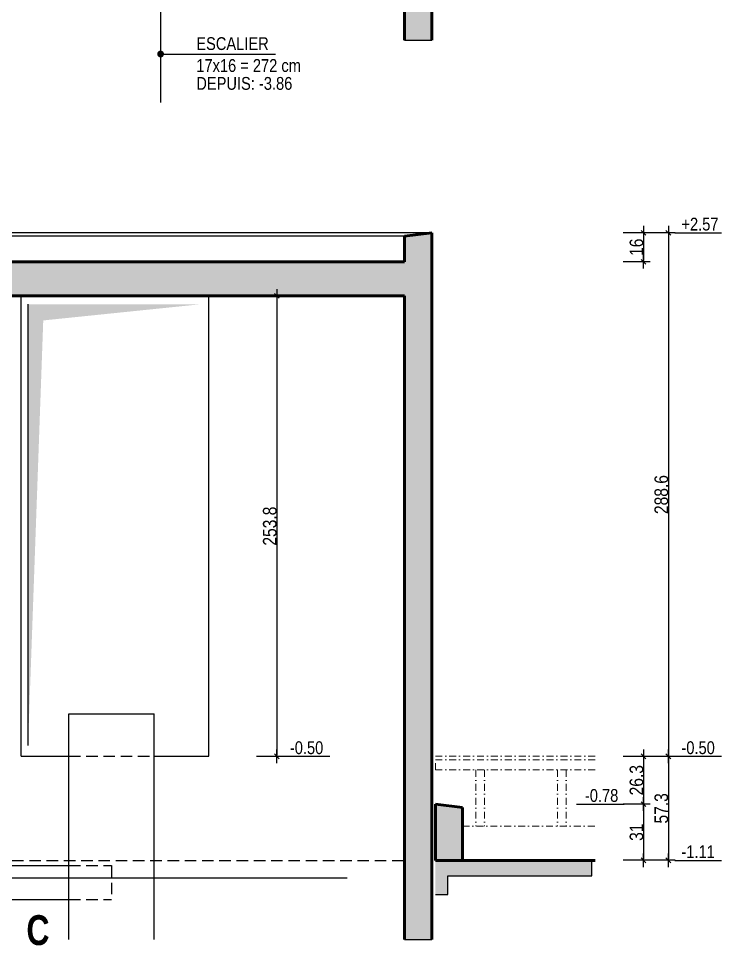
# Model space of a CAD drawing. Header units: millimetres. Extents: x 27344 to 33753, y -41751 to -37578.
# Drawn here: x 29651 to 30427, y -39755 to -38733 of the extents above; entities that cross this region are included whole.
import ezdxf
from ezdxf.enums import TextEntityAlignment as Align

# ---------------------------------------------------------------- set-up
doc = ezdxf.new("R2010")
doc.units = ezdxf.units.MM
doc.linetypes.add('CACHEX2', pattern=[19.05, 12.7, -6.35])
doc.linetypes.add('TIRETPTX2', pattern=[50.8, 25.4, -12.7, 0, -12.7])
for name, color, linetype in [('01_cote_gen', 4, 'Continuous'), ('01_linteaux', 2, 'Continuous'), ('01_murs_sup', 2, 'CACHEX2'), ('01_poch_BN', 9, 'Continuous'), ('01_resv', 32, 'Continuous'), ('01_texte', 230, 'Continuous'), ('AA_COTES', 2, 'Continuous')]:
    doc.layers.add(name, color=color, linetype=linetype)
doc.layers.add('01_murs_coup', color=5, linetype='Continuous', lineweight=60)
doc.layers.add('01_tram_axes', color=2, linetype='TIRETPTX2', lineweight=9)
doc.styles.add('ARIAL NA', font='ARIALN.TTF')
doc.styles.add('impact', font='impact.ttf')
doc.styles.add('STYLE2', font='ARIALN.TTF')
doc.dimstyles.new('JB25', dxfattribs={"dimscale": 0.1, "dimtxt": 150, "dimasz": 15, "dimexe": 0.1, "dimexo": 0.1, "dimgap": 0.09, "dimtad": 1, "dimdec": 1, "dimlfac": 0.5, "dimdsep": 46, "dimtxsty": 'STYLE2', "dimblk1": 'BOND_G', "dimblk2": 'BOND_D', "dimsah": 1, "dimcen": 1.5, "dimdle": 0.01, "dimse1": 1, "dimse2": 1, "dimclrd": 4, "dimclre": 2, "dimclrt": 6, "dimazin": 2, "dimtfac": 2.333333, "dimtdec": 1, "dimtix": 1, "dimtmove": 2, "dimatfit": 3, "dimldrblk": 'BOND_G', "dimfxl": 1, "dimtolj": 1, "dimtzin": 0, "dimarcsym": 0})

# ---------------------------------------------------------------- blocks, each defined once
blk = doc.blocks.new('BOND_G')
at = {"layer": 'AA_COTES', "color": 0}
for p, q in [((0, -5), (0, 15)), ((5, 0), (-5, 0)), ((1.77, 1.77), (-1.77, -1.77))]:
    blk.add_line(p, q, dxfattribs=at)
blk = doc.blocks.new('BOND_D')
at = {"layer": 'AA_COTES', "color": 0}
for p, q in [((5, 0), (-5, 0)), ((-1.77, -1.77), (1.77, 1.77)), ((0, 5), (0, -15))]:
    blk.add_line(p, q, dxfattribs=at)
blk = doc.blocks.new('*D3675')
at = {"layer": '01_cote_gen', "color": 4, "lineweight": -2, "ltscale": 0.1, "transparency": 16777216}
blk.add_line((29936.4, -39040.6), (29936.4, -39545.2), dxfattribs=at)
at = {"layer": 'Defpoints', "color": 0, "ltscale": 0.1, "transparency": 16777216}
for p in [(29904.9, -39039.1), (29861.2, -39546.7), (29936.4, -39546.7)]:
    blk.add_point(p, dxfattribs=at)
at = {"layer": '01_cote_gen', "color": 4, "lineweight": -2, "ltscale": 0.1, "transparency": 16777216, "xscale": 1.5, "yscale": 1.5, "zscale": 1.5}
for name, p, rotation in [('BOND_G', (29936.4, -39039.1), 90), ('BOND_D', (29936.4, -39546.7), 270)]:
    blk.add_blockref(name, p, dxfattribs=dict(at, rotation=rotation))
at = {"layer": '01_cote_gen', "color": 6, "ltscale": 0.1, "transparency": 16777216, "insert": (29928.7, -39292.9), "char_height": 15, "attachment_point": 5, "rotation": 90, "style": 'STYLE2'}
blk.add_mtext('\\A1;253.8', dxfattribs=at)
blk = doc.blocks.new('*D3574')
at = {"layer": '01_cote_gen', "color": 4, "lineweight": -2, "ltscale": 0.1, "transparency": 16777216}
blk.add_line((30340.8, -39548.2), (30340.8, -39597.8), dxfattribs=at)
at = {"layer": 'Defpoints', "color": 0, "ltscale": 0.1, "transparency": 16777216}
for p in [(30347.1, -39546.7), (30164.6, -39599.3), (30340.8, -39599.3)]:
    blk.add_point(p, dxfattribs=at)
at = {"layer": '01_cote_gen', "color": 4, "lineweight": -2, "ltscale": 0.1, "transparency": 16777216, "xscale": 1.5, "yscale": 1.5, "zscale": 1.5}
for name, p, rotation in [('BOND_G', (30340.8, -39546.7), 90), ('BOND_D', (30340.8, -39599.3), 270)]:
    blk.add_blockref(name, p, dxfattribs=dict(at, rotation=rotation))
at = {"layer": '01_cote_gen', "color": 6, "ltscale": 0.1, "transparency": 16777216, "insert": (30333.2, -39573), "char_height": 15, "attachment_point": 5, "rotation": 90, "style": 'STYLE2'}
blk.add_mtext('\\A1;26.3', dxfattribs=at)
blk = doc.blocks.new('*D3575')
at = {"layer": '01_cote_gen', "color": 4, "lineweight": -2, "ltscale": 0.1, "transparency": 16777216}
blk.add_line((30340.8, -39600.8), (30340.8, -39659.8), dxfattribs=at)
at = {"layer": 'Defpoints', "color": 0, "ltscale": 0.1, "transparency": 16777216}
for p in [(30164.6, -39599.3), (30201, -39661.3), (30340.8, -39661.3)]:
    blk.add_point(p, dxfattribs=at)
at = {"layer": '01_cote_gen', "color": 4, "lineweight": -2, "ltscale": 0.1, "transparency": 16777216, "xscale": 1.5, "yscale": 1.5, "zscale": 1.5}
for name, p, rotation in [('BOND_G', (30340.8, -39599.3), 90), ('BOND_D', (30340.8, -39661.3), 270)]:
    blk.add_blockref(name, p, dxfattribs=dict(at, rotation=rotation))
at = {"layer": '01_cote_gen', "color": 6, "ltscale": 0.1, "transparency": 16777216, "insert": (30333.2, -39630.3), "char_height": 15, "attachment_point": 5, "rotation": 90, "style": 'STYLE2'}
blk.add_mtext('\\A1;31', dxfattribs=at)
blk = doc.blocks.new('*D3576')
at = {"layer": '01_cote_gen', "color": 4, "lineweight": -2, "ltscale": 0.1, "transparency": 16777216}
blk.add_line((30368.3, -39548.2), (30368.3, -39659.8), dxfattribs=at)
at = {"layer": 'Defpoints', "color": 0, "ltscale": 0.1, "transparency": 16777216}
for p in [(30361.2, -39546.7), (30347.9, -39661.3), (30368.3, -39661.3)]:
    blk.add_point(p, dxfattribs=at)
at = {"layer": '01_cote_gen', "color": 4, "lineweight": -2, "ltscale": 0.1, "transparency": 16777216, "xscale": 1.5, "yscale": 1.5, "zscale": 1.5}
for name, p, rotation in [('BOND_G', (30368.3, -39546.7), 90), ('BOND_D', (30368.3, -39661.3), 270)]:
    blk.add_blockref(name, p, dxfattribs=dict(at, rotation=rotation))
at = {"layer": '01_cote_gen', "color": 6, "ltscale": 0.1, "transparency": 16777216, "insert": (30360.6, -39604), "char_height": 15, "attachment_point": 5, "rotation": 90, "style": 'STYLE2'}
blk.add_mtext('\\A1;57.3', dxfattribs=at)
blk = doc.blocks.new('*D3577')
at = {"layer": '01_cote_gen', "color": 4, "lineweight": -2, "ltscale": 0.1, "transparency": 16777216}
blk.add_line((30368.3, -38971), (30368.3, -39545.2), dxfattribs=at)
at = {"layer": 'Defpoints', "color": 0, "ltscale": 0.1, "transparency": 16777216}
for p in [(30104.9, -38969.5), (30214.5, -39546.7), (30368.3, -39546.7)]:
    blk.add_point(p, dxfattribs=at)
at = {"layer": '01_cote_gen', "color": 4, "lineweight": -2, "ltscale": 0.1, "transparency": 16777216, "xscale": 1.5, "yscale": 1.5, "zscale": 1.5}
for name, p, rotation in [('BOND_G', (30368.3, -38969.5), 90), ('BOND_D', (30368.3, -39546.7), 270)]:
    blk.add_blockref(name, p, dxfattribs=dict(at, rotation=rotation))
at = {"layer": '01_cote_gen', "color": 6, "ltscale": 0.1, "transparency": 16777216, "insert": (30360.6, -39258.1), "char_height": 15, "attachment_point": 5, "rotation": 90, "style": 'STYLE2'}
blk.add_mtext('\\A1;288.6', dxfattribs=at)
blk = doc.blocks.new('*D3590')
at = {"layer": '01_cote_gen', "color": 4, "lineweight": -2, "ltscale": 0.1, "transparency": 16777216}
blk.add_line((30340.8, -38971), (30340.8, -39000), dxfattribs=at)
at = {"layer": 'Defpoints', "color": 0, "ltscale": 0.1, "transparency": 16777216}
for p in [(30107.5, -38969.5), (30031.9, -39001.5), (30340.8, -39001.5)]:
    blk.add_point(p, dxfattribs=at)
at = {"layer": '01_cote_gen', "color": 4, "lineweight": -2, "ltscale": 0.1, "transparency": 16777216, "xscale": 1.5, "yscale": 1.5, "zscale": 1.5}
for name, p, rotation in [('BOND_G', (30340.8, -38969.5), 90), ('BOND_D', (30340.8, -39001.5), 270)]:
    blk.add_blockref(name, p, dxfattribs=dict(at, rotation=rotation))
at = {"layer": '01_cote_gen', "color": 6, "ltscale": 0.1, "transparency": 16777216, "insert": (30333.2, -38985.5), "char_height": 15, "attachment_point": 5, "rotation": 90, "style": 'STYLE2'}
blk.add_mtext('\\A1;16', dxfattribs=at)

msp = doc.modelspace()

# ---------------------------------------------------------------- hatches: boundary and pattern name
at = {"layer": '01_poch_BN', "ltscale": 0.1}
h = msp.add_hatch(color=256, dxfattribs=at)
h.dxf.hatch_style = 1
h.paths.add_polyline_path([(30107.5, -37977.89), (30077.42, -37981.65), (30077.42, -38009.85), (29720.22, -38009.85), (29720.22, -38047.45), (30077.42, -38047.45), (30107.5, -38047.45)])
h.paths.add_polyline_path([(30107.5, -38474.21), (30077.42, -38470.45), (30077.42, -38757.01), (30107.5, -38757.01), (30107.5, -38669.73)])
h.paths.add_polyline_path([(30133.82, -38611.45), (30111.26, -38607.69), (30111.26, -38669.73), (30133.82, -38669.73)])
h.paths.add_polyline_path([(30201.87, -38669.73), (30111.26, -38669.73), (30111.26, -38707.2), (30130.89, -38707.2), (30130.89, -38689.32), (30201.87, -38689.32)])
h.paths.add_polyline_path([(29754.03, -38675.37), (29400.55, -38675.37), (29400.55, -38751.05), (29438.15, -38751.05), (29438.15, -38712.97), (29754.03, -38712.97)])
h.paths.add_polyline_path([(29269.02, -38555.05), (28940.02, -38555.05), (28940.02, -38669.73), (28977.62, -38669.73), (28977.62, -38592.65), (29269.02, -38592.65)])
h.paths.add_polyline_path([(28977.62, -38669.73), (27505.58, -38669.73), (27505.58, -38707.2), (27529.36, -38707.2), (27529.36, -38686.69), (28953.89, -38686.69), (28953.89, -38706.25), (28977.62, -38706.25)])
h.paths.add_polyline_path([(28541.39, -38560.69), (28518.83, -38560.69), (28518.83, -38555.05), (28507.55, -38555.05), (28507.55, -38669.73), (28541.39, -38669.73)])
h.paths.add_polyline_path([(27535.66, -38406.53), (27505.58, -38402.77), (27505.58, -38669.73), (27535.66, -38669.73)])
h = msp.add_hatch(color=256, dxfattribs=at)
h.dxf.hatch_style = 1
h.paths.add_polyline_path([(29402.43, -38777.74), (29364.83, -38781.5), (29364.83, -38809.7), (29402.43, -38809.7)])
h.paths.add_polyline_path([(30107.5, -38969.5), (30077.42, -38973.26), (30077.42, -39001.46), (29402.43, -39001.46), (29364.83, -39001.46), (29364.83, -39039.06), (29400.55, -39039.06), (29438.15, -39039.06), (30077.42, -39039.06), (30077.42, -39748.62), (30107.5, -39748.62), (30107.5, -39661.34), (30107.5, -39565.46)])
h.paths.add_polyline_path([(29402.43, -38960.1), (29364.83, -38960.1), (29364.83, -39001.46), (29402.43, -39001.46)])
h.paths.add_polyline_path([(29438.15, -39039.06), (29400.55, -39039.06), (29400.55, -39606.82), (29413.78, -39606.82), (29413.78, -39636.9), (29438.15, -39636.9)], flags=17)
h = msp.add_hatch(color=256, dxfattribs=at)
h.dxf.hatch_style = 1
h.paths.add_polyline_path([(30141.34, -39603.06), (30111.26, -39599.3), (30111.26, -39661.34), (30141.34, -39661.34)])
h = msp.add_hatch(color=256, dxfattribs=at)
h.dxf.hatch_style = 1
h.paths.add_polyline_path([(30283.84, -39661.34), (30111.26, -39661.34), (30111.26, -39698.81), (30124.95, -39698.81), (30124.95, -39678.44), (30283.84, -39678.44)])

# ---------------------------------------------------------------- linework, layer by layer
at = {"layer": '01_linteaux', "ltscale": 0.1}
for p, q in [((30107.5, -38969.5), (29402.43, -38969.5)), ((30077.42, -38973.26), (29402.43, -38973.26)), ((29654.42, -39546.66), (29654.42, -39039.06)), ((29654.42, -39039.06), (29861.22, -39039.06)), ((29861.22, -39546.66), (29861.22, -39039.06)), ((29707.03, -39499.66), (29801.03, -39499.66)), ((29707.03, -39748.62), (29707.03, -39499.66)), ((29801.03, -39748.62), (29801.03, -39499.66)), ((29654.42, -39546.66), (29707.03, -39546.66)), ((29801.03, -39546.66), (29861.22, -39546.66)), ((29438.15, -39666.98), (29707.03, -39666.98)), ((29438.15, -39704.58), (29707.03, -39704.58))]:
    msp.add_line(p, q, dxfattribs=at)
at = {"layer": '01_murs_coup'}
for p, q in [((30077.42, -38757.01), (30077.42, -38470.45)), ((30107.5, -38969.5), (30077.42, -38973.26)), ((30107.5, -38969.5), (30077.42, -38973.26)), ((30107.5, -39565.46), (30107.5, -38969.5)), ((30077.42, -39001.46), (30077.42, -38973.26)), ((30077.42, -39001.46), (30077.42, -38973.26)), ((29402.43, -39001.46), (30077.42, -39001.46)), ((29438.15, -39039.06), (30077.42, -39039.06)), ((30077.42, -39748.62), (30077.42, -39039.06)), ((30111.26, -39599.3), (30141.34, -39603.06)), ((30111.26, -39599.3), (30111.26, -39661.34)), ((30141.34, -39603.06), (30141.34, -39661.34)), ((30111.26, -39661.34), (30287.64, -39661.34))]:
    msp.add_line(p, q, dxfattribs=at)
for points in [[(30077.42, -38470.45), (30107.5, -38474.21), (30107.5, -38669.73), (30107.5, -38757.01)], [(30107.5, -39565.46), (30107.5, -39661.34), (30107.5, -39748.62)]]:
    msp.add_lwpolyline(points, dxfattribs=at)
at = {"layer": '01_murs_sup'}
for p, q in [((29707.03, -39546.66), (29801.03, -39546.66)), ((28977.62, -39661.34), (30077.42, -39661.34)), ((29707.03, -39666.98), (29754.03, -39666.98)), ((29754.03, -39666.98), (29754.03, -39704.58)), ((29707.03, -39704.58), (29754.03, -39704.58))]:
    msp.add_line(p, q, dxfattribs=at)
at = {"layer": '01_poch_BN', "ltscale": 0.1}
for p, q in [((30077.42, -38757.01), (30107.5, -38757.01)), ((30283.84, -39678.44), (30283.84, -39661.34)), ((30124.95, -39698.81), (30124.95, -39678.44)), ((30124.95, -39678.44), (30283.84, -39678.44)), ((30111.26, -39698.81), (30124.95, -39698.81)), ((30077.42, -39748.62), (30107.5, -39748.62))]:
    msp.add_line(p, q, dxfattribs=at)
at = {"layer": '01_resv', "color": 253}
msp.add_line((29661.95, -39534.81), (29661.95, -39048.27), dxfattribs=at)
for points in [[(29661.95, -39534.81), (29661.95, -39048.27), (29678.76, -39066.14)], [(29661.95, -39048.27), (29852.78, -39048.27), (29678.76, -39066.14)]]:
    msp.add_solid(points, dxfattribs=at)
at = {"layer": '01_texte'}
for p, q in [((29808.2, -38675.37), (29808.2, -38825.99)), ((29808.2, -38772.47), (29934.83, -38772.47)), ((30375.34, -38969.5), (30426.89, -38969.5)), ((29943.42, -39546.66), (29994.98, -39546.66)), ((30375.34, -39546.66), (30426.89, -39546.66)), ((30266.89, -39599.3), (30319.69, -39599.3)), ((30375.34, -39661.34), (30426.89, -39661.34)), ((30013.93, -39680.98), (28618.03, -39680.98))]:
    msp.add_line(p, q, dxfattribs=at)
at = {"layer": '01_texte', "const_width": 3.76}
msp.add_lwpolyline([(29806.32, -38772.47, 1), (29810.08, -38772.47, 1)], format="xyb", close=True, dxfattribs=at)
at = {"layer": '01_tram_axes', "ltscale": 0.3}
for p, q in [((30107.5, -39561.7), (30107.5, -39546.66)), ((30111.26, -39546.66), (30287.64, -39546.66)), ((30111.26, -39561.7), (30111.26, -39546.66)), ((30111.26, -39550.42), (30287.64, -39550.42)), ((30111.26, -39561.7), (30287.64, -39561.7)), ((30155.91, -39561.7), (30155.91, -39623.74)), ((30165.31, -39561.7), (30165.31, -39623.74)), ((30246.15, -39561.7), (30246.15, -39623.74)), ((30255.55, -39561.7), (30255.55, -39623.74)), ((30141.34, -39623.74), (30287.64, -39623.74))]:
    msp.add_line(p, q, dxfattribs=at)

# ---------------------------------------------------------------- texts
at = {"layer": '01_texte', "style": 'ARIAL NA'}
for s, p in [('ESCALIER', (29847.58, -38768.02)), ('17x16 = 272 cm', (29847.58, -38792.2)), ('DEPUIS: -3.86', (29847.58, -38811.9)), ('+2.57', (30382.74, -38967.04)), ('-0.50', (29950.83, -39544.2)), ('-0.50', (30382.74, -39544.2)), ('-0.78', (30276.27, -39596.85)), ('-1.11', (30382.74, -39658.88))]:
    msp.add_text(s, height=14.1, dxfattribs=at).set_placement(p)
at = {"layer": '01_texte', "style": 'impact'}
msp.add_text('C', height=32.9, dxfattribs=at).set_placement((29672.92, -39738.22), align=Align.MIDDLE)

# ---------------------------------------------------------------- dimensions: what is measured, and where the dimension line sits
at = {"layer": '01_cote_gen', "ltscale": 0.1}
for base, p1, p2, picture, middle in [((30340.84, -39001.46), (30107.5, -38969.5), (30031.9, -39001.46), '*D3590', (30333.17, -38985.48)), ((30368.29, -39546.66), (30104.87, -38969.5), (30214.45, -39546.66), '*D3577', (30360.62, -39258.08)), ((29936.37, -39546.66), (29904.9, -39039.06), (29861.22, -39546.66), '*D3675', (29928.7, -39292.86)), ((30340.84, -39599.3), (30347.14, -39546.66), (30164.62, -39599.3), '*D3574', (30333.17, -39572.98)), ((30368.29, -39661.34), (30361.24, -39546.66), (30347.89, -39661.34), '*D3576', (30360.62, -39604)), ((30340.84, -39661.34), (30164.62, -39599.3), (30201, -39661.34), '*D3575', (30333.17, -39630.32))]:
    dim = msp.add_linear_dim(base=base, p1=p1, p2=p2, angle=90, dimstyle='JB25', dxfattribs=at)
    dim.commit()
    dim.dimension.update_dxf_attribs({"geometry": picture, "text_midpoint": middle})

doc.saveas('drawing.dxf')
